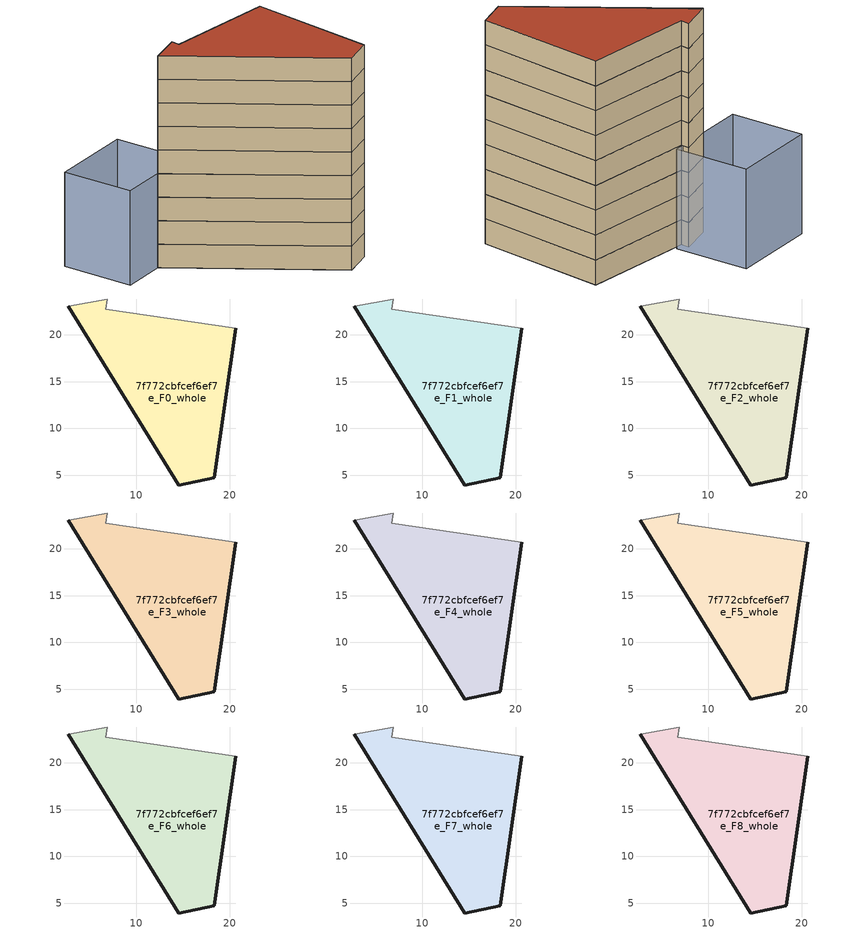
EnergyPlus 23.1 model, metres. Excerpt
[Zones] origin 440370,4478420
7f772cbfcef6ef7e_F0_whole
 floor ground (EU_floor_Construction): 18.38,4.72 20.65,20.67 6.78,22.74 6.93,23.82 2.76,23.02 14.55,3.95 z0
 wall outside (EU_wall_Construction): 20.65,20.67 18.38,4.72 14.55,3.95 2.76,23.02 z0:3
 wall adiabatic (EU_wall_Construction): 2.76,23.02 6.93,23.82 6.78,22.74 20.65,20.67 z0:3
7f772cbfcef6ef7e_F1_whole
 floor to 7f772cbfcef6ef7e_F0_whole (EU_floor_Construction): 18.38,4.72 20.65,20.67 6.77,22.74 6.93,23.82 2.76,23.02 14.55,3.95 z3
 wall outside (EU_wall_Construction): 20.65,20.67 18.38,4.72 14.55,3.95 2.76,23.02 z3:6
 wall adiabatic (EU_wall_Construction): 2.76,23.02 6.93,23.82 6.78,22.74 20.65,20.67 z3:6
7f772cbfcef6ef7e_F2_whole
 floor to 7f772cbfcef6ef7e_F1_whole (EU_floor_Construction): 18.38,4.72 20.65,20.67 6.77,22.74 6.93,23.82 2.76,23.02 14.55,3.95 z6
 wall outside (EU_wall_Construction): 20.65,20.67 18.38,4.72 14.55,3.95 2.76,23.02 z6:9
 wall adiabatic (EU_wall_Construction): 2.76,23.02 6.93,23.82 6.78,22.74 20.65,20.67 z6:9
7f772cbfcef6ef7e_F3_whole
 floor to 7f772cbfcef6ef7e_F2_whole (EU_floor_Construction): 18.38,4.72 20.65,20.67 6.77,22.74 6.93,23.82 2.76,23.02 14.55,3.95 z9
 wall outside (EU_wall_Construction): 20.65,20.67 18.38,4.72 14.55,3.95 2.76,23.02 z9:12
 wall adiabatic (EU_wall_Construction): 2.76,23.02 6.93,23.82 6.78,22.74 20.65,20.67 z9:12
7f772cbfcef6ef7e_F4_whole
 floor to 7f772cbfcef6ef7e_F3_whole (EU_floor_Construction): 18.38,4.72 20.65,20.67 6.77,22.74 6.93,23.82 2.76,23.02 14.55,3.95 z12
 wall outside (EU_wall_Construction): 20.65,20.67 18.38,4.72 14.55,3.95 2.76,23.02 z12:15
 wall adiabatic (EU_wall_Construction): 2.76,23.02 6.93,23.82 6.78,22.74 20.65,20.67 z12:15
7f772cbfcef6ef7e_F5_whole
 floor to 7f772cbfcef6ef7e_F4_whole (EU_floor_Construction): 18.38,4.72 20.65,20.67 6.77,22.74 6.93,23.82 2.76,23.02 14.55,3.95 z15
 wall outside (EU_wall_Construction): 20.65,20.67 18.38,4.72 14.55,3.95 2.76,23.02 z15:18
 wall adiabatic (EU_wall_Construction): 2.76,23.02 6.93,23.82 6.78,22.74 20.65,20.67 z15:18
7f772cbfcef6ef7e_F6_whole
 floor to 7f772cbfcef6ef7e_F5_whole (EU_floor_Construction): 18.38,4.72 20.65,20.67 6.77,22.74 6.93,23.82 2.76,23.02 14.55,3.95 z18
 wall outside (EU_wall_Construction): 20.65,20.67 18.38,4.72 14.55,3.95 2.76,23.02 z18:21
 wall adiabatic (EU_wall_Construction): 2.76,23.02 6.93,23.82 6.78,22.74 20.65,20.67 z18:21
7f772cbfcef6ef7e_F7_whole
 floor to 7f772cbfcef6ef7e_F6_whole (EU_floor_Construction): 18.38,4.72 20.65,20.67 6.77,22.74 6.93,23.82 2.76,23.02 14.55,3.95 z21
 wall outside (EU_wall_Construction): 20.65,20.67 18.38,4.72 14.55,3.95 2.76,23.02 z21:24
 wall adiabatic (EU_wall_Construction): 2.76,23.02 6.93,23.82 6.78,22.74 20.65,20.67 z21:24
7f772cbfcef6ef7e_F8_whole
 floor to 7f772cbfcef6ef7e_F7_whole (EU_floor_Construction): 18.38,4.72 20.65,20.67 6.77,22.74 6.93,23.82 2.76,23.02 14.55,3.95 z24
 wall outside (EU_wall_Construction): 20.65,20.67 18.38,4.72 14.55,3.95 2.76,23.02 z24:27
 wall adiabatic (EU_wall_Construction): 2.76,23.02 6.93,23.82 6.78,22.74 20.65,20.67 z24:27
 roof outside (EU_roof_Construction): 20.65,20.67 18.38,4.72 14.55,3.95 2.76,23.02 6.93,23.82 6.78,22.74 z27
shading: -2.87,32.19 8.04,32.07 / 8.04,32.07 7.94,22.96 / 7.94,22.96 -2.97,23.08 / -2.97,23.08 -2.87,32.19 z0:12
[Building]
EU S2 Campaign: North Axis=0; Terrain=City; Solar Distribution=FullExterior
[Site:Location]
Madrid: Latitude=40.5; Longitude=-3.5; Time Zone=1; Elevation=609
[SizingPeriod:WeatherFileDays]
AnnualSizingPeriod: Begin Month=1; Begin Day of Month=1; End Month=12; End Day of Month=31; Day of Week for Start Day=Monday; Use Weather File Daylight Saving Period=No; Use Weather File Rain and Snow Indicators=No
[MATERIAL]
EU_InternalMass_Material: Roughness=MediumRough; Thickness=0.1; Conductivity=1; Density=1800; Specific Heat=900; Thermal Absorptance=0.9; Solar Absorptance=0.7; Visible Absorptance=0.7
[MATERIAL:NOMASS] Roughness=MediumRough; Thermal Absorptance=0.9; Solar Absorptance=0.7; Visible Absorptance=0.7
Name | Thermal Resistance
EU_wall_NoMass | 0.609216
EU_roof_NoMass | 0.513268
EU_floor_NoMass | 0.568163
[CONSTRUCTION]
EU_wall_Construction: EU_wall_NoMass
EU_roof_Construction: EU_roof_NoMass
EU_floor_Construction: EU_floor_NoMass
EU_InternalMass_Construction: EU_InternalMass_Material
[ZONE] Type=1; Multiplier=1; Ceiling Height=autocalculate; Floor Area=autocalculate; Part of Total Floor Area=Yes
Name | Volume
7f772cbfcef6ef7e_F0_whole | 572.371
7f772cbfcef6ef7e_F1_whole; 7f772cbfcef6ef7e_F2_whole; 7f772cbfcef6ef7e_F3_whole; 7f772cbfcef6ef7e_F4_whole; 7f772cbfcef6ef7e_F5_whole; 7f772cbfcef6ef7e_F6_whole; 7f772cbfcef6ef7e_F7_whole; 7f772cbfcef6ef7e_F8_whole | 572.372
[INTERNALMASS] Construction=EU_InternalMass_Construction; Surface Area=190.791
Name | Zone or ZoneList
7f772cbfcef6ef7e_F0_whole_EU_InternalMass | 7f772cbfcef6ef7e_F0_whole
7f772cbfcef6ef7e_F1_whole_EU_InternalMass | 7f772cbfcef6ef7e_F1_whole
7f772cbfcef6ef7e_F2_whole_EU_InternalMass | 7f772cbfcef6ef7e_F2_whole
7f772cbfcef6ef7e_F3_whole_EU_InternalMass | 7f772cbfcef6ef7e_F3_whole
7f772cbfcef6ef7e_F4_whole_EU_InternalMass | 7f772cbfcef6ef7e_F4_whole
7f772cbfcef6ef7e_F5_whole_EU_InternalMass | 7f772cbfcef6ef7e_F5_whole
7f772cbfcef6ef7e_F6_whole_EU_InternalMass | 7f772cbfcef6ef7e_F6_whole
7f772cbfcef6ef7e_F7_whole_EU_InternalMass | 7f772cbfcef6ef7e_F7_whole
7f772cbfcef6ef7e_F8_whole_EU_InternalMass | 7f772cbfcef6ef7e_F8_whole
[OTHEREQUIPMENT] Fuel Type=Electricity; Design Level Calculation Method=Watts/Area; Power per Zone Floor Area=1; Fraction Latent=0; Fraction Radiant=0; Fraction Lost=0; Carbon Dioxide Generation Rate=0; EndUse Subcategory=EU_Step8_InternalGains
Name | Zone or ZoneList or Space or SpaceList | Schedule
EU_Step8_InternalGain_7f772cbfcef6ef7e_F0_whole_f000 | 7f772cbfcef6ef7e_F0_whole | EU_Step8_GainSchedule_7f772cbfcef6ef7e_F0_whole_f000
EU_Step8_InternalGain_7f772cbfcef6ef7e_F1_whole_f000 | 7f772cbfcef6ef7e_F1_whole | EU_Step8_GainSchedule_7f772cbfcef6ef7e_F1_whole_f000
EU_Step8_InternalGain_7f772cbfcef6ef7e_F2_whole_f000 | 7f772cbfcef6ef7e_F2_whole | EU_Step8_GainSchedule_7f772cbfcef6ef7e_F2_whole_f000
EU_Step8_InternalGain_7f772cbfcef6ef7e_F3_whole_f000 | 7f772cbfcef6ef7e_F3_whole | EU_Step8_GainSchedule_7f772cbfcef6ef7e_F3_whole_f000
EU_Step8_InternalGain_7f772cbfcef6ef7e_F4_whole_f000 | 7f772cbfcef6ef7e_F4_whole | EU_Step8_GainSchedule_7f772cbfcef6ef7e_F4_whole_f000
EU_Step8_InternalGain_7f772cbfcef6ef7e_F5_whole_f000 | 7f772cbfcef6ef7e_F5_whole | EU_Step8_GainSchedule_7f772cbfcef6ef7e_F5_whole_f000
EU_Step8_InternalGain_7f772cbfcef6ef7e_F6_whole_f000 | 7f772cbfcef6ef7e_F6_whole | EU_Step8_GainSchedule_7f772cbfcef6ef7e_F6_whole_f000
EU_Step8_InternalGain_7f772cbfcef6ef7e_F7_whole_f000 | 7f772cbfcef6ef7e_F7_whole | EU_Step8_GainSchedule_7f772cbfcef6ef7e_F7_whole_f000
EU_Step8_InternalGain_7f772cbfcef6ef7e_F8_whole_f000 | 7f772cbfcef6ef7e_F8_whole | EU_Step8_GainSchedule_7f772cbfcef6ef7e_F8_whole_f000
[ZONEVENTILATION:DESIGNFLOWRATE] Schedule=EU_AlwaysOn; Design Flow Rate Calculation Method=AirChanges/Hour; Air Changes per Hour=0.752966; Ventilation Type=Natural; Fan Pressure Rise=0; Fan Total Efficiency=1; Constant Term Coefficient=1; Temperature Term Coefficient=0; Velocity Term Coefficient=0; Velocity Squared Term Coefficient=0; Minimum Indoor Temperature=-100; Maximum Indoor Temperature=100; Delta Temperature=-100; Minimum Outdoor Temperature=-100; Maximum Outdoor Temperature=100; Maximum Wind Speed=40
Name | Zone or ZoneList or Space or SpaceList
EU_ConstantAir_7f772cbfcef6ef7e_F0_whole | 7f772cbfcef6ef7e_F0_whole
EU_ConstantAir_7f772cbfcef6ef7e_F1_whole | 7f772cbfcef6ef7e_F1_whole
EU_ConstantAir_7f772cbfcef6ef7e_F2_whole | 7f772cbfcef6ef7e_F2_whole
EU_ConstantAir_7f772cbfcef6ef7e_F3_whole | 7f772cbfcef6ef7e_F3_whole
EU_ConstantAir_7f772cbfcef6ef7e_F4_whole | 7f772cbfcef6ef7e_F4_whole
EU_ConstantAir_7f772cbfcef6ef7e_F5_whole | 7f772cbfcef6ef7e_F5_whole
EU_ConstantAir_7f772cbfcef6ef7e_F6_whole | 7f772cbfcef6ef7e_F6_whole
EU_ConstantAir_7f772cbfcef6ef7e_F7_whole | 7f772cbfcef6ef7e_F7_whole
EU_ConstantAir_7f772cbfcef6ef7e_F8_whole | 7f772cbfcef6ef7e_F8_whole
[HVACTEMPLATE:THERMOSTAT] Constant Heating Setpoint=20; Constant Cooling Setpoint=50
EU_HeatOnly_7f772cbfcef6ef7e_F0_whole; EU_HeatOnly_7f772cbfcef6ef7e_F1_whole; EU_HeatOnly_7f772cbfcef6ef7e_F2_whole; EU_HeatOnly_7f772cbfcef6ef7e_F3_whole; EU_HeatOnly_7f772cbfcef6ef7e_F4_whole; EU_HeatOnly_7f772cbfcef6ef7e_F5_whole; EU_HeatOnly_7f772cbfcef6ef7e_F6_whole; EU_HeatOnly_7f772cbfcef6ef7e_F7_whole; EU_HeatOnly_7f772cbfcef6ef7e_F8_whole
[HVACTEMPLATE:ZONE:IDEALLOADSAIRSYSTEM] System Availability Schedule=EU_AlwaysOn; Maximum Heating Supply Air Temperature=50; Minimum Cooling Supply Air Temperature=13; Maximum Heating Supply Air Humidity Ratio=0.0156; Minimum Cooling Supply Air Humidity Ratio=0.0077; Heating Limit=NoLimit; Cooling Limit=NoLimit; Heating Availability Schedule=EU_AlwaysOn; Cooling Availability Schedule=EU_CoolingOff; Dehumidification Control Type=ConstantSensibleHeatRatio; Cooling Sensible Heat Ratio=0.7; Dehumidification Setpoint=60; Humidification Control Type=None; Humidification Setpoint=30; Outdoor Air Method=None; Outdoor Air Flow Rate per Person=0.00944; Outdoor Air Flow Rate per Zone Floor Area=0; Outdoor Air Flow Rate per Zone=0; Demand Controlled Ventilation Type=None; Outdoor Air Economizer Type=NoEconomizer; Heat Recovery Type=None; Sensible Heat Recovery Effectiveness=0.7; Latent Heat Recovery Effectiveness=0.65
Name | Template Thermostat
7f772cbfcef6ef7e_F0_whole | EU_HeatOnly_7f772cbfcef6ef7e_F0_whole
7f772cbfcef6ef7e_F1_whole | EU_HeatOnly_7f772cbfcef6ef7e_F1_whole
7f772cbfcef6ef7e_F2_whole | EU_HeatOnly_7f772cbfcef6ef7e_F2_whole
7f772cbfcef6ef7e_F3_whole | EU_HeatOnly_7f772cbfcef6ef7e_F3_whole
7f772cbfcef6ef7e_F4_whole | EU_HeatOnly_7f772cbfcef6ef7e_F4_whole
7f772cbfcef6ef7e_F5_whole | EU_HeatOnly_7f772cbfcef6ef7e_F5_whole
7f772cbfcef6ef7e_F6_whole | EU_HeatOnly_7f772cbfcef6ef7e_F6_whole
7f772cbfcef6ef7e_F7_whole | EU_HeatOnly_7f772cbfcef6ef7e_F7_whole
7f772cbfcef6ef7e_F8_whole | EU_HeatOnly_7f772cbfcef6ef7e_F8_whole
[SIZING:ZONE] Zone Cooling Design Supply Air Temperature Input Method=SupplyAirTemperature; Zone Cooling Design Supply Air Temperature=13; Zone Heating Design Supply Air Temperature Input Method=SupplyAirTemperature; Zone Heating Design Supply Air Temperature=50; Zone Cooling Design Supply Air Humidity Ratio=0.008; Zone Heating Design Supply Air Humidity Ratio=0.008; Cooling Design Air Flow Method=DesignDay; Cooling Design Air Flow Rate=0; Cooling Minimum Air Flow per Zone Floor Area=0.000762; Cooling Minimum Air Flow=0; Cooling Minimum Air Flow Fraction=0.2; Heating Design Air Flow Method=DesignDay; Heating Design Air Flow Rate=0; Heating Maximum Air Flow per Zone Floor Area=0.002032; Heating Maximum Air Flow=0.141576; Heating Maximum Air Flow Fraction=0.3; Account for Dedicated Outdoor Air System=No; Dedicated Outdoor Air System Control Strategy=NeutralSupplyAir; Dedicated Outdoor Air Low Setpoint Temperature for Design=autosize; Dedicated Outdoor Air High Setpoint Temperature for Design=autosize; Zone Load Sizing Method=Sensible Load Only No Latent Load; Zone Latent Cooling Design Supply Air Humidity Ratio Input Method=HumidityRatioDifference; Zone Cooling Design Supply Air Humidity Ratio Difference=0.005; Zone Latent Heating Design Supply Air Humidity Ratio Input Method=HumidityRatioDifference; Zone Humidification Design Supply Air Humidity Ratio Difference=0.005
7f772cbfcef6ef7e_F0_whole; 7f772cbfcef6ef7e_F1_whole; 7f772cbfcef6ef7e_F2_whole; 7f772cbfcef6ef7e_F3_whole; 7f772cbfcef6ef7e_F4_whole; 7f772cbfcef6ef7e_F5_whole; 7f772cbfcef6ef7e_F6_whole; 7f772cbfcef6ef7e_F7_whole; 7f772cbfcef6ef7e_F8_whole
[SCHEDULE:CONSTANT]
Name | Hourly Value
EU_AlwaysOn | 1
EU_CoolingOff | 0
[SCHEDULE:FILE] Column Number=1; Rows to Skip at Top=0; Number of Hours of Data=8760; Column Separator=Comma; Interpolate to Timestep=No; Minutes per Item=60; Adjust Schedule for Daylight Savings=Yes
Name | File
EU_Step8_GainSchedule_7f772cbfcef6ef7e_F0_whole_f000 | ../../schedules/7f772cbfcef6ef7e/7f772cbfcef6ef7e_F0_whole_f000_gain.csv
EU_Step8_GainSchedule_7f772cbfcef6ef7e_F1_whole_f000 | ../../schedules/7f772cbfcef6ef7e/7f772cbfcef6ef7e_F1_whole_f000_gain.csv
EU_Step8_GainSchedule_7f772cbfcef6ef7e_F2_whole_f000 | ../../schedules/7f772cbfcef6ef7e/7f772cbfcef6ef7e_F2_whole_f000_gain.csv
EU_Step8_GainSchedule_7f772cbfcef6ef7e_F3_whole_f000 | ../../schedules/7f772cbfcef6ef7e/7f772cbfcef6ef7e_F3_whole_f000_gain.csv
EU_Step8_GainSchedule_7f772cbfcef6ef7e_F4_whole_f000 | ../../schedules/7f772cbfcef6ef7e/7f772cbfcef6ef7e_F4_whole_f000_gain.csv
EU_Step8_GainSchedule_7f772cbfcef6ef7e_F5_whole_f000 | ../../schedules/7f772cbfcef6ef7e/7f772cbfcef6ef7e_F5_whole_f000_gain.csv
EU_Step8_GainSchedule_7f772cbfcef6ef7e_F6_whole_f000 | ../../schedules/7f772cbfcef6ef7e/7f772cbfcef6ef7e_F6_whole_f000_gain.csv
EU_Step8_GainSchedule_7f772cbfcef6ef7e_F7_whole_f000 | ../../schedules/7f772cbfcef6ef7e/7f772cbfcef6ef7e_F7_whole_f000_gain.csv
EU_Step8_GainSchedule_7f772cbfcef6ef7e_F8_whole_f000 | ../../schedules/7f772cbfcef6ef7e/7f772cbfcef6ef7e_F8_whole_f000_gain.csv
